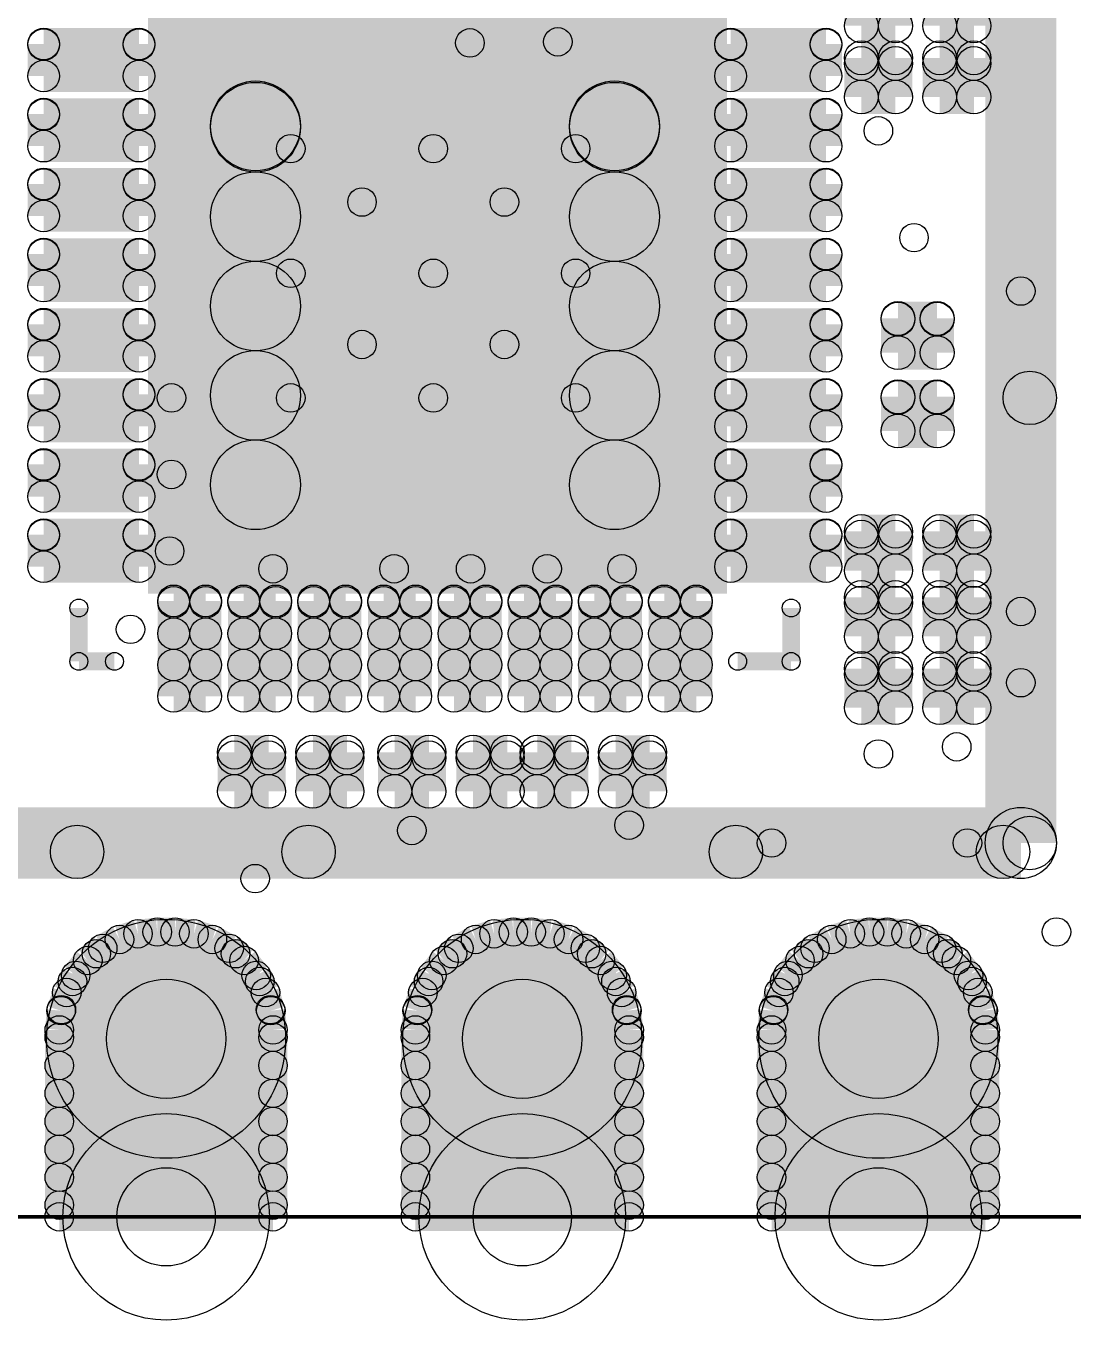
# Model space of a CAD drawing. Extents: x 0 to 123, y 0 to 26.
# Drawn here: x 9.71 to 17.18, y 3.48 to 12.71 of the extents above; entities that cross this region are included whole.
import ezdxf

# ---------------------------------------------------------------- set-up
doc = ezdxf.new("R2010")
doc.units = 0
doc.layers.get('0').update_dxf_attribs({"linetype": 'CONTINUOUS'})
for name, color, linetype in [('XIAOESP32C3_GTO', 3, 'CONTINUOUS'), ('XIAOESP32C3_GTS', 10, 'CONTINUOUS'), ('XIAOESP32C3_TXT', 14, 'CONTINUOUS')]:
    doc.layers.add(name, color=color, linetype=linetype)

# ---------------------------------------------------------------- blocks, each defined once
blk = doc.blocks.new('SQUARE_48')
blk.add_solid([(2.06375, 2.06375), (2.06375, -2.06375), (-2.06375, 2.06375), (-2.06375, -2.06375)])
blk = doc.blocks.new('ROUND_5')
blk.add_circle((0, 0), 0.254)
blk = doc.blocks.new('ROUND_14')
blk.add_circle((0, 0), 0.0635)
blk = doc.blocks.new('ROUND_22')
blk.add_circle((0, 0), 0.8522)
blk = doc.blocks.new('ROUND_23')
blk.add_circle((0, 0), 0.7366)
blk = doc.blocks.new('ROUND_53')
blk.add_circle((0, 0), 0.1905)
blk = doc.blocks.new('ROUND_54')
blk.add_circle((0, 0), 0.1206)
blk = doc.blocks.new('ROUND_59')
blk.add_circle((0, 0), 0.113)
blk = doc.blocks.new('ROUND_60')
blk.add_circle((0, 0), 0.32)
blk = doc.blocks.new('ROUND_24')
blk.add_circle((0, 0), 0.1016)
blk = doc.blocks.new('ROUND_69')
blk.add_circle((0, 0), 0.3505)
blk = doc.blocks.new('ROUND_70')
blk.add_circle((0, 0), 0.4254)

msp = doc.modelspace()

# ---------------------------------------------------------------- linework, layer by layer
at = {"layer": 'XIAOESP32C3_GTO'}
for points, const_width in [([(16.80718, 19.32686), (16.80718, 6.88086)], 0.508), ([(10.08888, 8.17626), (10.08888, 8.55726)], 0.127), ([(15.16888, 8.17626), (15.16888, 8.55726)], 0.127), ([(10.34288, 8.17626), (10.08888, 8.17626)], 0.127), ([(15.16888, 8.17626), (14.78788, 8.17626)], 0.127), ([(16.80718, 6.88086), (6.52018, 6.88086)], 0.508), ([(4.74218, 4.21386), (21.88718, 4.21386)], 0.0254)]:
    msp.add_lwpolyline(points, dxfattribs=dict(at, const_width=const_width))
at = {"layer": 'XIAOESP32C3_GTS'}
for points, const_width in [([(15.66926, 12.71016), (15.66926, 12.98956)], 0.2413), ([(15.9131, 12.98956), (15.9131, 12.71016)], 0.2413), ([(16.22806, 12.71016), (16.22806, 12.98956)], 0.2413), ([(16.4719, 12.98956), (16.4719, 12.71016)], 0.2413), ([(15.9131, 12.71016), (15.66926, 12.71016)], 0.2413), ([(16.4719, 12.71016), (16.22806, 12.71016)], 0.2413), ([(9.83742, 12.35202), (9.83742, 12.58062)], 0.22606), ([(9.83742, 12.58062), (10.51814, 12.58062)], 0.22606), ([(10.51814, 12.57554), (9.83742, 12.57554)], 0.22606), ([(10.51814, 12.58062), (10.51814, 12.35202)], 0.22606), ([(15.4178, 12.58062), (14.73708, 12.58062)], 0.22606), ([(14.73708, 12.35202), (14.73708, 12.58062)], 0.22606), ([(14.73708, 12.57554), (15.4178, 12.57554)], 0.22606), ([(15.4178, 12.58062), (15.4178, 12.35202)], 0.22606), ([(15.9131, 12.48156), (15.66926, 12.48156)], 0.2413), ([(15.66926, 12.20216), (15.66926, 12.48156)], 0.2413), ([(15.66926, 12.44092), (15.9131, 12.44092)], 0.2413), ([(15.9131, 12.48156), (15.9131, 12.20216)], 0.2413), ([(16.4719, 12.48156), (16.22806, 12.48156)], 0.2413), ([(16.22806, 12.20216), (16.22806, 12.48156)], 0.2413), ([(16.22806, 12.44092), (16.4719, 12.44092)], 0.2413), ([(16.4719, 12.48156), (16.4719, 12.20216)], 0.2413), ([(10.51814, 12.35202), (9.83742, 12.35202)], 0.22606), ([(15.4178, 12.35202), (14.73708, 12.35202)], 0.22606), ([(11.34872, 9.4361), (11.34872, 11.99642)], 0.64008), ([(11.34872, 11.99642), (13.90904, 11.99642)], 0.64008), ([(11.34872, 11.98626), (13.90904, 11.98626)], 0.64008), ([(13.90904, 11.99642), (13.90904, 9.4361)], 0.64008), ([(15.9131, 12.20216), (15.66926, 12.20216)], 0.2413), ([(16.4719, 12.20216), (16.22806, 12.20216)], 0.2413), ([(9.83742, 11.85164), (9.83742, 12.08024)], 0.22606), ([(9.83742, 12.08024), (10.51814, 12.08024)], 0.22606), ([(10.51814, 12.07516), (9.83742, 12.07516)], 0.22606), ([(10.51814, 12.08024), (10.51814, 11.85164)], 0.22606), ([(15.4178, 12.08024), (14.73708, 12.08024)], 0.22606), ([(14.73708, 11.85164), (14.73708, 12.08024)], 0.22606), ([(14.73708, 12.07516), (15.4178, 12.07516)], 0.22606), ([(15.4178, 12.08024), (15.4178, 11.85164)], 0.22606), ([(9.83742, 11.85164), (10.51814, 11.85164)], 0.22606), ([(15.4178, 11.85164), (14.73708, 11.85164)], 0.22606), ([(9.83742, 11.3538), (9.83742, 11.5824)], 0.22606), ([(9.83742, 11.5824), (10.51814, 11.5824)], 0.22606), ([(10.51814, 11.57732), (9.83742, 11.57732)], 0.22606), ([(10.51814, 11.5824), (10.51814, 11.3538)], 0.22606), ([(13.90904, 11.34872), (11.34872, 11.34872)], 0.64008), ([(15.4178, 11.5824), (14.73708, 11.5824)], 0.22606), ([(14.73708, 11.3538), (14.73708, 11.5824)], 0.22606), ([(14.73708, 11.57732), (15.4178, 11.57732)], 0.22606), ([(15.4178, 11.5824), (15.4178, 11.3538)], 0.22606), ([(9.83742, 11.3538), (10.51814, 11.3538)], 0.22606), ([(15.4178, 11.3538), (14.73708, 11.3538)], 0.22606), ([(9.83742, 10.85342), (9.83742, 11.08202)], 0.22606), ([(9.83742, 11.08202), (10.51814, 11.08202)], 0.22606), ([(10.51814, 11.07694), (9.83742, 11.07694)], 0.22606), ([(10.51814, 11.08202), (10.51814, 10.85342)], 0.22606), ([(15.4178, 11.08202), (14.73708, 11.08202)], 0.22606), ([(14.73708, 10.85342), (14.73708, 11.08202)], 0.22606), ([(14.73708, 11.07694), (15.4178, 11.07694)], 0.22606), ([(15.4178, 11.08202), (15.4178, 10.85342)], 0.22606), ([(11.34872, 10.71118), (13.90904, 10.71118)], 0.64008), ([(9.83742, 10.85342), (10.51814, 10.85342)], 0.22606), ([(15.4178, 10.85342), (14.73708, 10.85342)], 0.22606), ([(15.93088, 10.37844), (15.93088, 10.62228)], 0.2413), ([(15.93088, 10.62228), (16.21028, 10.62228)], 0.2413), ([(15.93088, 10.6172), (16.21028, 10.6172)], 0.2413), ([(16.21028, 10.62228), (16.21028, 10.37844)], 0.2413), ([(9.83742, 10.35304), (9.83742, 10.58164)], 0.22606), ([(9.83742, 10.58164), (10.51814, 10.58164)], 0.22606), ([(10.51814, 10.57656), (9.83742, 10.57656)], 0.22606), ([(10.51814, 10.58164), (10.51814, 10.35304)], 0.22606), ([(15.4178, 10.58164), (14.73708, 10.58164)], 0.22606), ([(14.73708, 10.35304), (14.73708, 10.58164)], 0.22606), ([(14.73708, 10.57656), (15.4178, 10.57656)], 0.22606), ([(15.4178, 10.58164), (15.4178, 10.35304)], 0.22606), ([(9.83742, 10.35304), (10.51814, 10.35304)], 0.22606), ([(15.4178, 10.35304), (14.73708, 10.35304)], 0.22606), ([(16.21028, 10.37844), (15.93088, 10.37844)], 0.2413), ([(13.90904, 10.07364), (11.34872, 10.07364)], 0.64008), ([(9.83742, 9.85266), (9.83742, 10.08126)], 0.22606), ([(9.83742, 10.08126), (10.51814, 10.08126)], 0.22606), ([(10.51814, 10.07618), (9.83742, 10.07618)], 0.22606), ([(10.51814, 10.08126), (10.51814, 9.85266)], 0.22606), ([(15.4178, 10.08126), (14.73708, 10.08126)], 0.22606), ([(14.73708, 9.85266), (14.73708, 10.08126)], 0.22606), ([(14.73708, 10.07618), (15.4178, 10.07618)], 0.22606), ([(15.4178, 10.08126), (15.4178, 9.85266)], 0.22606), ([(15.93088, 9.81964), (15.93088, 10.06348)], 0.2413), ([(15.93088, 10.06348), (16.21028, 10.06348)], 0.2413), ([(15.93088, 10.0584), (16.21028, 10.0584)], 0.2413), ([(16.21028, 10.06348), (16.21028, 9.81964)], 0.2413), ([(16.87068, 6.88086), (16.87068, 10.05586)], 0.381), ([(9.83742, 9.85266), (10.51814, 9.85266)], 0.22606), ([(15.4178, 9.85266), (14.73708, 9.85266)], 0.22606), ([(16.21028, 9.81964), (15.93088, 9.81964)], 0.2413), ([(9.83742, 9.35228), (9.83742, 9.58088)], 0.22606), ([(9.83742, 9.58088), (10.51814, 9.58088)], 0.22606), ([(10.51814, 9.58088), (10.51814, 9.35228)], 0.22606), ([(13.90904, 9.4361), (11.34872, 9.4361)], 0.64008), ([(15.4178, 9.58088), (14.73708, 9.58088)], 0.22606), ([(14.73708, 9.35228), (14.73708, 9.58088)], 0.22606), ([(15.4178, 9.58088), (15.4178, 9.35228)], 0.22606), ([(10.51814, 9.5758), (9.83742, 9.5758)], 0.22606), ([(14.73708, 9.5758), (15.4178, 9.5758)], 0.22606), ([(9.83742, 9.35228), (10.51814, 9.35228)], 0.22606), ([(15.4178, 9.35228), (14.73708, 9.35228)], 0.22606), ([(9.83742, 8.8519), (9.83742, 9.0805)], 0.22606), ([(9.83742, 9.0805), (10.51814, 9.0805)], 0.22606), ([(10.51814, 9.07542), (9.83742, 9.07542)], 0.22606), ([(10.51814, 9.0805), (10.51814, 8.8519)], 0.22606), ([(15.4178, 9.0805), (14.73708, 9.0805)], 0.22606), ([(14.73708, 8.8519), (14.73708, 9.0805)], 0.22606), ([(14.73708, 9.07542), (15.4178, 9.07542)], 0.22606), ([(15.4178, 9.0805), (15.4178, 8.8519)], 0.22606), ([(15.9131, 9.10336), (15.66926, 9.10336)], 0.2413), ([(15.66926, 8.82396), (15.66926, 9.10336)], 0.2413), ([(15.66926, 9.06272), (15.9131, 9.06272)], 0.2413), ([(15.9131, 9.10336), (15.9131, 8.82396)], 0.2413), ([(16.22806, 9.10336), (16.4719, 9.10336)], 0.2413), ([(16.22806, 8.82396), (16.22806, 9.10336)], 0.2413), ([(16.22806, 9.06272), (16.4719, 9.06272)], 0.2413), ([(16.4719, 9.10336), (16.4719, 8.82396)], 0.2413), ([(9.83742, 8.8519), (10.51814, 8.8519)], 0.22606), ([(15.4178, 8.8519), (14.73708, 8.8519)], 0.22606), ([(15.9131, 8.82396), (15.66926, 8.82396)], 0.2413), ([(16.4719, 8.82396), (16.22806, 8.82396)], 0.2413), ([(10.76452, 7.92734), (10.76452, 8.60806)], 0.22606), ([(10.76452, 8.60806), (10.99312, 8.60806)], 0.22606), ([(10.99312, 8.5979), (10.76452, 8.5979)], 0.22606), ([(10.99312, 8.60806), (10.99312, 7.92734)], 0.22606), ([(11.2649, 7.92734), (11.2649, 8.60806)], 0.22606), ([(11.2649, 8.60806), (11.4935, 8.60806)], 0.22606), ([(11.4935, 8.5979), (11.2649, 8.5979)], 0.22606), ([(11.4935, 8.60806), (11.4935, 7.92734)], 0.22606), ([(11.76274, 7.92734), (11.76274, 8.60806)], 0.22606), ([(11.76274, 8.60806), (11.99134, 8.60806)], 0.22606), ([(11.99134, 8.5979), (11.76274, 8.5979)], 0.22606), ([(11.99134, 8.60806), (11.99134, 7.92734)], 0.22606), ([(12.26312, 7.92734), (12.26312, 8.60806)], 0.22606), ([(12.26312, 8.60806), (12.49172, 8.60806)], 0.22606), ([(12.49172, 8.5979), (12.26312, 8.5979)], 0.22606), ([(12.49172, 8.60806), (12.49172, 7.92734)], 0.22606), ([(12.7635, 7.92734), (12.7635, 8.60806)], 0.22606), ([(12.7635, 8.60806), (12.9921, 8.60806)], 0.22606), ([(12.9921, 8.5979), (12.7635, 8.5979)], 0.22606), ([(12.9921, 8.60806), (12.9921, 7.92734)], 0.22606), ([(13.26388, 7.92734), (13.26388, 8.60806)], 0.22606), ([(13.26388, 8.60806), (13.49248, 8.60806)], 0.22606), ([(13.49248, 8.5979), (13.26388, 8.5979)], 0.22606), ([(13.49248, 8.60806), (13.49248, 7.92734)], 0.22606), ([(13.76426, 7.92734), (13.76426, 8.60806)], 0.22606), ([(13.76426, 8.60806), (13.99286, 8.60806)], 0.22606), ([(13.99286, 8.5979), (13.76426, 8.5979)], 0.22606), ([(13.99286, 8.60806), (13.99286, 7.92734)], 0.22606), ([(14.26464, 7.92734), (14.26464, 8.60806)], 0.22606), ([(14.26464, 8.60806), (14.49324, 8.60806)], 0.22606), ([(14.49324, 8.5979), (14.26464, 8.5979)], 0.22606), ([(14.49324, 8.60806), (14.49324, 7.92734)], 0.22606), ([(15.9131, 8.63346), (15.66926, 8.63346)], 0.2413), ([(15.66926, 8.35406), (15.66926, 8.63346)], 0.2413), ([(15.66926, 8.59282), (15.9131, 8.59282)], 0.2413), ([(15.9131, 8.63346), (15.9131, 8.35406)], 0.2413), ([(16.22806, 8.63346), (16.4719, 8.63346)], 0.2413), ([(16.22806, 8.35406), (16.22806, 8.63346)], 0.2413), ([(16.22806, 8.59282), (16.4719, 8.59282)], 0.2413), ([(16.4719, 8.63346), (16.4719, 8.35406)], 0.2413), ([(10.76452, 8.37438), (10.99312, 8.37438)], 0.22606), ([(11.2649, 8.37438), (11.4935, 8.37438)], 0.22606), ([(11.76274, 8.37438), (11.99134, 8.37438)], 0.22606), ([(12.26312, 8.37438), (12.49172, 8.37438)], 0.22606), ([(12.7635, 8.37438), (12.9921, 8.37438)], 0.22606), ([(13.26388, 8.37438), (13.49248, 8.37438)], 0.22606), ([(13.76426, 8.37438), (13.99286, 8.37438)], 0.22606), ([(14.26464, 8.37438), (14.49324, 8.37438)], 0.22606), ([(15.9131, 8.35406), (15.66926, 8.35406)], 0.2413), ([(16.4719, 8.35406), (16.22806, 8.35406)], 0.2413), ([(10.99312, 8.15086), (10.76452, 8.15086)], 0.22606), ([(11.4935, 8.15086), (11.2649, 8.15086)], 0.22606), ([(11.99134, 8.15086), (11.76274, 8.15086)], 0.22606), ([(12.49172, 8.15086), (12.26312, 8.15086)], 0.22606), ([(12.9921, 8.15086), (12.7635, 8.15086)], 0.22606), ([(13.49248, 8.15086), (13.26388, 8.15086)], 0.22606), ([(13.99286, 8.15086), (13.76426, 8.15086)], 0.22606), ([(14.49324, 8.15086), (14.26464, 8.15086)], 0.22606), ([(15.66926, 7.84606), (15.66926, 8.12546)], 0.2413), ([(15.66926, 8.12546), (15.9131, 8.12546)], 0.2413), ([(15.9131, 8.12546), (15.9131, 7.84606)], 0.2413), ([(16.22806, 7.84606), (16.22806, 8.12546)], 0.2413), ([(16.22806, 8.12546), (16.4719, 8.12546)], 0.2413), ([(16.4719, 8.12546), (16.4719, 7.84606)], 0.2413), ([(15.9131, 8.08482), (15.66926, 8.08482)], 0.2413), ([(16.4719, 8.08482), (16.22806, 8.08482)], 0.2413), ([(10.99312, 7.92734), (10.76452, 7.92734)], 0.22606), ([(11.4935, 7.92734), (11.2649, 7.92734)], 0.22606), ([(11.99134, 7.92734), (11.76274, 7.92734)], 0.22606), ([(12.49172, 7.92734), (12.26312, 7.92734)], 0.22606), ([(12.9921, 7.92734), (12.7635, 7.92734)], 0.22606), ([(13.49248, 7.92734), (13.26388, 7.92734)], 0.22606), ([(13.99286, 7.92734), (13.76426, 7.92734)], 0.22606), ([(14.49324, 7.92734), (14.26464, 7.92734)], 0.22606), ([(15.66926, 7.84606), (15.9131, 7.84606)], 0.2413), ([(16.22806, 7.84606), (16.4719, 7.84606)], 0.2413), ([(11.19886, 7.24916), (11.19886, 7.52856)], 0.2413), ([(11.19886, 7.52856), (11.4427, 7.52856)], 0.2413), ([(11.4427, 7.48792), (11.19886, 7.48792)], 0.2413), ([(11.4427, 7.52856), (11.4427, 7.24916)], 0.2413), ([(11.75766, 7.24916), (11.75766, 7.52856)], 0.2413), ([(11.75766, 7.52856), (12.0015, 7.52856)], 0.2413), ([(12.0015, 7.48792), (11.75766, 7.48792)], 0.2413), ([(12.0015, 7.52856), (12.0015, 7.24916)], 0.2413), ([(12.34186, 7.52856), (12.5857, 7.52856)], 0.2413), ([(12.34186, 7.24916), (12.34186, 7.52856)], 0.2413), ([(12.34186, 7.48792), (12.5857, 7.48792)], 0.2413), ([(12.5857, 7.52856), (12.5857, 7.24916)], 0.2413), ([(12.90066, 7.52856), (13.1445, 7.52856)], 0.2413), ([(12.90066, 7.24916), (12.90066, 7.52856)], 0.2413), ([(12.90066, 7.48792), (13.1445, 7.48792)], 0.2413), ([(13.1445, 7.52856), (13.1445, 7.24916)], 0.2413), ([(13.35786, 7.52856), (13.6017, 7.52856)], 0.2413), ([(13.35786, 7.24916), (13.35786, 7.52856)], 0.2413), ([(13.35786, 7.48792), (13.6017, 7.48792)], 0.2413), ([(13.6017, 7.52856), (13.6017, 7.24916)], 0.2413), ([(13.91666, 7.52856), (14.1605, 7.52856)], 0.2413), ([(13.91666, 7.24916), (13.91666, 7.52856)], 0.2413), ([(13.91666, 7.48792), (14.1605, 7.48792)], 0.2413), ([(14.1605, 7.52856), (14.1605, 7.24916)], 0.2413), ([(11.19886, 7.24916), (11.4427, 7.24916)], 0.2413), ([(11.75766, 7.24916), (12.0015, 7.24916)], 0.2413), ([(12.5857, 7.24916), (12.34186, 7.24916)], 0.2413), ([(13.1445, 7.24916), (12.90066, 7.24916)], 0.2413), ([(13.6017, 7.24916), (13.35786, 7.24916)], 0.2413), ([(14.1605, 7.24916), (13.91666, 7.24916)], 0.2413), ([(10.07618, 6.81736), (11.72718, 6.81736)], 0.381), ([(14.77518, 6.81736), (16.68018, 6.81736)], 0.381), ([(10.25906, 6.12902), (10.37844, 6.19252)], 0.2032), ([(10.37844, 6.19252), (10.51052, 6.23316)], 0.2032), ([(10.51052, 6.23316), (10.64768, 6.24586)], 0.2032), ([(10.64768, 6.24586), (10.77468, 6.24586)], 0.2032), ([(10.77468, 6.24586), (10.9093, 6.23316)], 0.2032), ([(10.9093, 6.23316), (11.04138, 6.19252)], 0.2032), ([(11.04138, 6.19252), (11.16076, 6.12902)], 0.2032), ([(12.79906, 6.12902), (12.91844, 6.19252)], 0.2032), ([(12.91844, 6.19252), (13.05052, 6.23316)], 0.2032), ([(13.05052, 6.23316), (13.18768, 6.24586)], 0.2032), ([(13.18768, 6.24586), (13.31468, 6.24586)], 0.2032), ([(13.31468, 6.24586), (13.4493, 6.23316)], 0.2032), ([(13.4493, 6.23316), (13.58138, 6.19252)], 0.2032), ([(13.58138, 6.19252), (13.70076, 6.12902)], 0.2032), ([(15.33906, 6.12902), (15.45844, 6.19252)], 0.2032), ([(15.45844, 6.19252), (15.59052, 6.23316)], 0.2032), ([(15.59052, 6.23316), (15.72768, 6.24586)], 0.2032), ([(15.72768, 6.24586), (15.85468, 6.24586)], 0.2032), ([(15.85468, 6.24586), (15.9893, 6.23316)], 0.2032), ([(15.9893, 6.23316), (16.12138, 6.19252)], 0.2032), ([(16.12138, 6.19252), (16.24076, 6.12902)], 0.2032), ([(10.15238, 6.04266), (10.25906, 6.12902)], 0.2032), ([(11.20648, 6.09092), (10.21334, 6.09092)], 0.2032), ([(11.16076, 6.12902), (11.26744, 6.04266)], 0.2032), ([(12.69238, 6.04266), (12.79906, 6.12902)], 0.2032), ([(12.75334, 6.09092), (13.74648, 6.09092)], 0.2032), ([(13.70076, 6.12902), (13.80744, 6.04266)], 0.2032), ([(15.23238, 6.04266), (15.33906, 6.12902)], 0.2032), ([(16.28648, 6.09092), (15.29334, 6.09092)], 0.2032), ([(16.24076, 6.12902), (16.34744, 6.04266)], 0.2032), ([(10.06602, 5.93598), (10.15238, 6.04266)], 0.2032), ([(11.26744, 6.04266), (11.3538, 5.93598)], 0.2032), ([(12.60602, 5.93598), (12.69238, 6.04266)], 0.2032), ([(13.80744, 6.04266), (13.8938, 5.93598)], 0.2032), ([(15.14602, 5.93598), (15.23238, 6.04266)], 0.2032), ([(16.34744, 6.04266), (16.4338, 5.93598)], 0.2032), ([(10.00252, 5.81406), (10.06602, 5.93598)], 0.2032), ([(11.3538, 5.93598), (11.41984, 5.81406)], 0.2032), ([(12.54252, 5.81406), (12.60602, 5.93598)], 0.2032), ([(13.8938, 5.93598), (13.95984, 5.81406)], 0.2032), ([(15.08252, 5.81406), (15.14602, 5.93598)], 0.2032), ([(16.4338, 5.93598), (16.49984, 5.81406)], 0.2032), ([(9.96188, 5.68452), (10.00252, 5.81406)], 0.2032), ([(10.04316, 5.8928), (11.3792, 5.8928)], 0.2032), ([(11.41984, 5.81406), (11.45794, 5.68452)], 0.2032), ([(12.50188, 5.68452), (12.54252, 5.81406)], 0.2032), ([(13.9192, 5.8928), (12.58316, 5.8928)], 0.2032), ([(13.95984, 5.81406), (13.99794, 5.68452)], 0.2032), ([(15.04188, 5.68452), (15.08252, 5.81406)], 0.2032), ([(15.12316, 5.8928), (16.4592, 5.8928)], 0.2032), ([(16.49984, 5.81406), (16.53794, 5.68452)], 0.2032), ([(9.94918, 5.54736), (9.96188, 5.68452)], 0.2032), ([(11.4554, 5.69214), (9.96442, 5.69214)], 0.2032), ([(11.45794, 5.68452), (11.47318, 5.54736)], 0.2032), ([(12.48918, 5.54736), (12.50188, 5.68452)], 0.2032), ([(12.50442, 5.69214), (13.9954, 5.69214)], 0.2032), ([(13.99794, 5.68452), (14.01318, 5.54736)], 0.2032), ([(15.02918, 5.54736), (15.04188, 5.68452)], 0.2032), ([(16.5354, 5.69214), (15.04442, 5.69214)], 0.2032), ([(16.53794, 5.68452), (16.55318, 5.54736)], 0.2032), ([(9.94918, 4.21386), (9.94918, 5.54736)], 0.2032), ([(11.47318, 5.54736), (11.47318, 4.21386)], 0.2032), ([(12.48918, 4.21386), (12.48918, 5.54736)], 0.2032), ([(14.01318, 5.54736), (14.01318, 4.21386)], 0.2032), ([(15.02918, 4.21386), (15.02918, 5.54736)], 0.2032), ([(16.55318, 5.54736), (16.55318, 4.21386)], 0.2032), ([(9.94918, 5.49402), (11.47318, 5.49402)], 0.2032), ([(14.01318, 5.49402), (12.48918, 5.49402)], 0.2032), ([(15.02918, 5.49402), (16.55318, 5.49402)], 0.2032), ([(11.47318, 5.29336), (9.94918, 5.29336)], 0.2032), ([(12.48918, 5.29336), (14.01318, 5.29336)], 0.2032), ([(16.55318, 5.29336), (15.02918, 5.29336)], 0.2032), ([(9.94918, 5.09524), (11.47318, 5.09524)], 0.2032), ([(14.01318, 5.09524), (12.48918, 5.09524)], 0.2032), ([(15.02918, 5.09524), (16.55318, 5.09524)], 0.2032), ([(11.47318, 4.89458), (9.94918, 4.89458)], 0.2032), ([(12.48918, 4.89458), (14.01318, 4.89458)], 0.2032), ([(16.55318, 4.89458), (15.02918, 4.89458)], 0.2032), ([(9.94918, 4.69646), (11.47318, 4.69646)], 0.2032), ([(14.01318, 4.69646), (12.48918, 4.69646)], 0.2032), ([(15.02918, 4.69646), (16.55318, 4.69646)], 0.2032), ([(11.47318, 4.4958), (9.94918, 4.4958)], 0.2032), ([(12.48918, 4.4958), (14.01318, 4.4958)], 0.2032), ([(16.55318, 4.4958), (15.02918, 4.4958)], 0.2032), ([(9.94918, 4.29768), (11.47318, 4.29768)], 0.2032), ([(14.01318, 4.29768), (12.48918, 4.29768)], 0.2032), ([(15.02918, 4.29768), (16.55318, 4.29768)], 0.2032), ([(11.47318, 4.21386), (9.94918, 4.21386)], 0.2032), ([(14.01318, 4.21386), (12.48918, 4.21386)], 0.2032), ([(16.55318, 4.21386), (15.02918, 4.21386)], 0.2032), ([(4.74218, 4.21386), (21.88718, 4.21386)], 0.0254)]:
    msp.add_lwpolyline(points, dxfattribs=dict(at, const_width=const_width))

# ---------------------------------------------------------------- block references
at = {"layer": 'XIAOESP32C3_GTO'}
for name, p in [('SQUARE_48', (12.64666, 10.72388)), ('ROUND_14', (10.08888, 8.55726)), ('ROUND_14', (15.16888, 8.55726)), ('ROUND_14', (10.08888, 8.17626)), ('ROUND_14', (10.34288, 8.17626)), ('ROUND_14', (14.78788, 8.17626)), ('ROUND_14', (15.16888, 8.17626)), ('ROUND_14', (15.16888, 8.17626)), ('ROUND_5', (16.80718, 6.88086))]:
    msp.add_blockref(name, p, dxfattribs=at)
at = {"layer": 'XIAOESP32C3_GTS'}
for name, p in [('ROUND_54', (15.66926, 12.71016)), ('ROUND_54', (15.9131, 12.71016)), ('ROUND_54', (16.22806, 12.71016)), ('ROUND_54', (16.4719, 12.71016)), ('ROUND_59', (9.83742, 12.58062)), ('ROUND_59', (9.83742, 12.57554)), ('ROUND_59', (10.51814, 12.58062)), ('ROUND_59', (10.51814, 12.57554)), ('ROUND_59', (14.73708, 12.58062)), ('ROUND_59', (14.73708, 12.58062)), ('ROUND_59', (14.73708, 12.57554)), ('ROUND_59', (15.4178, 12.58062)), ('ROUND_59', (15.4178, 12.58062)), ('ROUND_59', (15.4178, 12.57554)), ('ROUND_54', (15.66926, 12.48156)), ('ROUND_54', (15.66926, 12.48156)), ('ROUND_54', (15.66926, 12.44092)), ('ROUND_54', (15.9131, 12.48156)), ('ROUND_54', (15.9131, 12.48156)), ('ROUND_54', (15.9131, 12.44092)), ('ROUND_54', (16.22806, 12.48156)), ('ROUND_54', (16.22806, 12.48156)), ('ROUND_54', (16.22806, 12.44092)), ('ROUND_54', (16.4719, 12.48156)), ('ROUND_54', (16.4719, 12.48156)), ('ROUND_54', (16.4719, 12.44092)), ('ROUND_59', (9.83742, 12.35202)), ('ROUND_59', (10.51814, 12.35202)), ('ROUND_59', (10.51814, 12.35202)), ('ROUND_59', (14.73708, 12.35202)), ('ROUND_59', (15.4178, 12.35202)), ('ROUND_60', (11.34872, 11.99642)), ('ROUND_60', (11.34872, 11.98626)), ('ROUND_60', (13.90904, 11.99642)), ('ROUND_60', (13.90904, 11.98626)), ('ROUND_54', (15.66926, 12.20216)), ('ROUND_54', (15.9131, 12.20216)), ('ROUND_54', (16.22806, 12.20216)), ('ROUND_54', (16.4719, 12.20216)), ('ROUND_59', (9.83742, 12.08024)), ('ROUND_59', (9.83742, 12.07516)), ('ROUND_59', (10.51814, 12.08024)), ('ROUND_59', (10.51814, 12.07516)), ('ROUND_59', (14.73708, 12.08024)), ('ROUND_59', (14.73708, 12.08024)), ('ROUND_59', (14.73708, 12.07516)), ('ROUND_59', (15.4178, 12.08024)), ('ROUND_59', (15.4178, 12.08024)), ('ROUND_59', (15.4178, 12.07516)), ('ROUND_59', (9.83742, 11.85164)), ('ROUND_59', (9.83742, 11.85164)), ('ROUND_59', (10.51814, 11.85164)), ('ROUND_59', (10.51814, 11.85164)), ('ROUND_59', (14.73708, 11.85164)), ('ROUND_59', (15.4178, 11.85164)), ('ROUND_59', (9.83742, 11.5824)), ('ROUND_59', (9.83742, 11.57732)), ('ROUND_59', (10.51814, 11.5824)), ('ROUND_59', (10.51814, 11.57732)), ('ROUND_60', (11.34872, 11.34872)), ('ROUND_60', (13.90904, 11.34872)), ('ROUND_59', (14.73708, 11.5824)), ('ROUND_59', (14.73708, 11.5824)), ('ROUND_59', (14.73708, 11.57732)), ('ROUND_59', (15.4178, 11.5824)), ('ROUND_59', (15.4178, 11.5824)), ('ROUND_59', (15.4178, 11.57732)), ('ROUND_59', (9.83742, 11.3538)), ('ROUND_59', (9.83742, 11.3538)), ('ROUND_59', (10.51814, 11.3538)), ('ROUND_59', (10.51814, 11.3538)), ('ROUND_59', (14.73708, 11.3538)), ('ROUND_59', (15.4178, 11.3538)), ('ROUND_59', (9.83742, 11.08202)), ('ROUND_59', (9.83742, 11.07694)), ('ROUND_59', (10.51814, 11.08202)), ('ROUND_59', (10.51814, 11.07694)), ('ROUND_59', (14.73708, 11.08202)), ('ROUND_59', (14.73708, 11.08202)), ('ROUND_59', (14.73708, 11.07694)), ('ROUND_59', (15.4178, 11.08202)), ('ROUND_59', (15.4178, 11.08202)), ('ROUND_59', (15.4178, 11.07694)), ('ROUND_60', (11.34872, 10.71118)), ('ROUND_60', (13.90904, 10.71118)), ('ROUND_59', (9.83742, 10.85342)), ('ROUND_59', (9.83742, 10.85342)), ('ROUND_59', (10.51814, 10.85342)), ('ROUND_59', (10.51814, 10.85342)), ('ROUND_59', (14.73708, 10.85342)), ('ROUND_59', (15.4178, 10.85342)), ('ROUND_54', (15.93088, 10.62228)), ('ROUND_54', (15.93088, 10.6172)), ('ROUND_54', (16.21028, 10.62228)), ('ROUND_54', (16.21028, 10.6172)), ('ROUND_59', (9.83742, 10.58164)), ('ROUND_59', (9.83742, 10.57656)), ('ROUND_59', (10.51814, 10.58164)), ('ROUND_59', (10.51814, 10.57656)), ('ROUND_59', (14.73708, 10.58164)), ('ROUND_59', (14.73708, 10.58164)), ('ROUND_59', (14.73708, 10.57656)), ('ROUND_59', (15.4178, 10.58164)), ('ROUND_59', (15.4178, 10.58164)), ('ROUND_59', (15.4178, 10.57656)), ('ROUND_59', (9.83742, 10.35304)), ('ROUND_59', (9.83742, 10.35304)), ('ROUND_59', (10.51814, 10.35304)), ('ROUND_59', (10.51814, 10.35304)), ('ROUND_59', (14.73708, 10.35304)), ('ROUND_59', (15.4178, 10.35304)), ('ROUND_54', (15.93088, 10.37844)), ('ROUND_54', (15.93088, 10.37844)), ('ROUND_54', (16.21028, 10.37844)), ('ROUND_60', (11.34872, 10.07364)), ('ROUND_60', (13.90904, 10.07364)), ('ROUND_59', (9.83742, 10.08126)), ('ROUND_59', (9.83742, 10.07618)), ('ROUND_59', (10.51814, 10.08126)), ('ROUND_59', (10.51814, 10.07618)), ('ROUND_59', (14.73708, 10.08126)), ('ROUND_59', (14.73708, 10.08126)), ('ROUND_59', (14.73708, 10.07618)), ('ROUND_59', (15.4178, 10.08126)), ('ROUND_59', (15.4178, 10.08126)), ('ROUND_59', (15.4178, 10.07618)), ('ROUND_54', (15.93088, 10.06348)), ('ROUND_54', (15.93088, 10.0584)), ('ROUND_54', (16.21028, 10.06348)), ('ROUND_54', (16.21028, 10.0584)), ('ROUND_53', (16.87068, 10.05586)), ('ROUND_59', (9.83742, 9.85266)), ('ROUND_59', (9.83742, 9.85266)), ('ROUND_59', (10.51814, 9.85266)), ('ROUND_59', (10.51814, 9.85266)), ('ROUND_59', (14.73708, 9.85266)), ('ROUND_59', (15.4178, 9.85266)), ('ROUND_54', (15.93088, 9.81964)), ('ROUND_54', (15.93088, 9.81964)), ('ROUND_54', (16.21028, 9.81964)), ('ROUND_59', (9.83742, 9.58088)), ('ROUND_59', (10.51814, 9.58088)), ('ROUND_60', (11.34872, 9.4361)), ('ROUND_60', (13.90904, 9.4361)), ('ROUND_60', (13.90904, 9.4361)), ('ROUND_59', (14.73708, 9.58088)), ('ROUND_59', (14.73708, 9.58088)), ('ROUND_59', (15.4178, 9.58088)), ('ROUND_59', (15.4178, 9.58088)), ('ROUND_59', (9.83742, 9.5758)), ('ROUND_59', (10.51814, 9.5758)), ('ROUND_59', (14.73708, 9.5758)), ('ROUND_59', (15.4178, 9.5758)), ('ROUND_59', (9.83742, 9.35228)), ('ROUND_59', (9.83742, 9.35228)), ('ROUND_59', (10.51814, 9.35228)), ('ROUND_59', (10.51814, 9.35228)), ('ROUND_59', (14.73708, 9.35228)), ('ROUND_59', (15.4178, 9.35228)), ('ROUND_59', (9.83742, 9.0805)), ('ROUND_59', (9.83742, 9.07542)), ('ROUND_59', (10.51814, 9.0805)), ('ROUND_59', (10.51814, 9.07542)), ('ROUND_59', (14.73708, 9.0805)), ('ROUND_59', (14.73708, 9.0805)), ('ROUND_59', (14.73708, 9.07542)), ('ROUND_59', (15.4178, 9.0805)), ('ROUND_59', (15.4178, 9.0805)), ('ROUND_59', (15.4178, 9.07542)), ('ROUND_54', (15.66926, 9.10336)), ('ROUND_54', (15.66926, 9.10336)), ('ROUND_54', (15.66926, 9.06272)), ('ROUND_54', (15.9131, 9.10336)), ('ROUND_54', (15.9131, 9.10336)), ('ROUND_54', (15.9131, 9.06272)), ('ROUND_54', (16.22806, 9.10336)), ('ROUND_54', (16.22806, 9.10336)), ('ROUND_54', (16.22806, 9.06272)), ('ROUND_54', (16.4719, 9.10336)), ('ROUND_54', (16.4719, 9.06272)), ('ROUND_59', (9.83742, 8.8519)), ('ROUND_59', (9.83742, 8.8519)), ('ROUND_59', (10.51814, 8.8519)), ('ROUND_59', (10.51814, 8.8519)), ('ROUND_59', (14.73708, 8.8519)), ('ROUND_59', (15.4178, 8.8519)), ('ROUND_54', (15.66926, 8.82396)), ('ROUND_54', (15.9131, 8.82396)), ('ROUND_54', (16.22806, 8.82396)), ('ROUND_54', (16.4719, 8.82396)), ('ROUND_59', (10.76452, 8.60806)), ('ROUND_59', (10.76452, 8.5979)), ('ROUND_59', (10.99312, 8.60806)), ('ROUND_59', (10.99312, 8.60806)), ('ROUND_59', (10.99312, 8.5979)), ('ROUND_59', (11.2649, 8.60806)), ('ROUND_59', (11.2649, 8.5979)), ('ROUND_59', (11.4935, 8.60806)), ('ROUND_59', (11.4935, 8.60806)), ('ROUND_59', (11.4935, 8.5979)), ('ROUND_59', (11.76274, 8.60806)), ('ROUND_59', (11.76274, 8.5979)), ('ROUND_59', (11.99134, 8.60806)), ('ROUND_59', (11.99134, 8.60806)), ('ROUND_59', (11.99134, 8.5979)), ('ROUND_59', (12.26312, 8.60806)), ('ROUND_59', (12.26312, 8.5979)), ('ROUND_59', (12.49172, 8.60806)), ('ROUND_59', (12.49172, 8.60806)), ('ROUND_59', (12.49172, 8.5979)), ('ROUND_59', (12.7635, 8.60806)), ('ROUND_59', (12.7635, 8.5979)), ('ROUND_59', (12.9921, 8.60806)), ('ROUND_59', (12.9921, 8.60806)), ('ROUND_59', (12.9921, 8.5979)), ('ROUND_59', (13.26388, 8.60806)), ('ROUND_59', (13.26388, 8.5979)), ('ROUND_59', (13.49248, 8.60806)), ('ROUND_59', (13.49248, 8.60806)), ('ROUND_59', (13.49248, 8.5979)), ('ROUND_59', (13.76426, 8.60806)), ('ROUND_59', (13.76426, 8.5979)), ('ROUND_59', (13.99286, 8.60806)), ('ROUND_59', (13.99286, 8.60806)), ('ROUND_59', (13.99286, 8.5979)), ('ROUND_59', (14.26464, 8.60806)), ('ROUND_59', (14.26464, 8.5979)), ('ROUND_59', (14.49324, 8.60806)), ('ROUND_59', (14.49324, 8.60806)), ('ROUND_59', (14.49324, 8.5979)), ('ROUND_54', (15.66926, 8.63346)), ('ROUND_54', (15.66926, 8.63346)), ('ROUND_54', (15.66926, 8.59282)), ('ROUND_54', (15.9131, 8.63346)), ('ROUND_54', (15.9131, 8.63346)), ('ROUND_54', (15.9131, 8.59282)), ('ROUND_54', (16.22806, 8.63346)), ('ROUND_54', (16.22806, 8.63346)), ('ROUND_54', (16.22806, 8.59282)), ('ROUND_54', (16.4719, 8.63346)), ('ROUND_54', (16.4719, 8.59282)), ('ROUND_59', (10.76452, 8.37438)), ('ROUND_59', (10.99312, 8.37438)), ('ROUND_59', (11.2649, 8.37438)), ('ROUND_59', (11.4935, 8.37438)), ('ROUND_59', (11.76274, 8.37438)), ('ROUND_59', (11.99134, 8.37438)), ('ROUND_59', (12.26312, 8.37438)), ('ROUND_59', (12.49172, 8.37438)), ('ROUND_59', (12.7635, 8.37438)), ('ROUND_59', (12.9921, 8.37438)), ('ROUND_59', (13.26388, 8.37438)), ('ROUND_59', (13.49248, 8.37438)), ('ROUND_59', (13.76426, 8.37438)), ('ROUND_59', (13.99286, 8.37438)), ('ROUND_59', (14.26464, 8.37438)), ('ROUND_59', (14.49324, 8.37438)), ('ROUND_54', (15.66926, 8.35406)), ('ROUND_54', (15.9131, 8.35406)), ('ROUND_54', (16.22806, 8.35406)), ('ROUND_54', (16.4719, 8.35406)), ('ROUND_59', (10.76452, 8.15086)), ('ROUND_59', (10.99312, 8.15086)), ('ROUND_59', (11.2649, 8.15086)), ('ROUND_59', (11.4935, 8.15086)), ('ROUND_59', (11.76274, 8.15086)), ('ROUND_59', (11.99134, 8.15086)), ('ROUND_59', (12.26312, 8.15086)), ('ROUND_59', (12.49172, 8.15086)), ('ROUND_59', (12.7635, 8.15086)), ('ROUND_59', (12.9921, 8.15086)), ('ROUND_59', (13.26388, 8.15086)), ('ROUND_59', (13.49248, 8.15086)), ('ROUND_59', (13.76426, 8.15086)), ('ROUND_59', (13.99286, 8.15086)), ('ROUND_59', (14.26464, 8.15086)), ('ROUND_59', (14.49324, 8.15086)), ('ROUND_54', (15.66926, 8.12546)), ('ROUND_54', (15.9131, 8.12546)), ('ROUND_54', (16.22806, 8.12546)), ('ROUND_54', (16.4719, 8.12546)), ('ROUND_54', (15.66926, 8.08482)), ('ROUND_54', (15.9131, 8.08482)), ('ROUND_54', (16.22806, 8.08482)), ('ROUND_54', (16.4719, 8.08482)), ('ROUND_59', (10.76452, 7.92734)), ('ROUND_59', (10.99312, 7.92734)), ('ROUND_59', (11.2649, 7.92734)), ('ROUND_59', (11.4935, 7.92734)), ('ROUND_59', (11.76274, 7.92734)), ('ROUND_59', (11.99134, 7.92734)), ('ROUND_59', (12.26312, 7.92734)), ('ROUND_59', (12.49172, 7.92734)), ('ROUND_59', (12.7635, 7.92734)), ('ROUND_59', (12.9921, 7.92734)), ('ROUND_59', (13.26388, 7.92734)), ('ROUND_59', (13.49248, 7.92734)), ('ROUND_59', (13.76426, 7.92734)), ('ROUND_59', (13.99286, 7.92734)), ('ROUND_59', (14.26464, 7.92734)), ('ROUND_59', (14.49324, 7.92734)), ('ROUND_54', (15.66926, 7.84606)), ('ROUND_54', (15.66926, 7.84606)), ('ROUND_54', (15.9131, 7.84606)), ('ROUND_54', (15.9131, 7.84606)), ('ROUND_54', (16.22806, 7.84606)), ('ROUND_54', (16.22806, 7.84606)), ('ROUND_54', (16.4719, 7.84606)), ('ROUND_54', (16.4719, 7.84606)), ('ROUND_54', (11.19886, 7.52856)), ('ROUND_54', (11.19886, 7.48792)), ('ROUND_54', (11.4427, 7.52856)), ('ROUND_54', (11.4427, 7.48792)), ('ROUND_54', (11.75766, 7.52856)), ('ROUND_54', (11.75766, 7.48792)), ('ROUND_54', (12.0015, 7.52856)), ('ROUND_54', (12.0015, 7.48792)), ('ROUND_54', (12.34186, 7.52856)), ('ROUND_54', (12.34186, 7.52856)), ('ROUND_54', (12.34186, 7.48792)), ('ROUND_54', (12.5857, 7.52856)), ('ROUND_54', (12.5857, 7.48792)), ('ROUND_54', (12.90066, 7.52856)), ('ROUND_54', (12.90066, 7.52856)), ('ROUND_54', (12.90066, 7.48792)), ('ROUND_54', (13.1445, 7.52856)), ('ROUND_54', (13.1445, 7.48792)), ('ROUND_54', (13.35786, 7.52856)), ('ROUND_54', (13.35786, 7.52856)), ('ROUND_54', (13.35786, 7.48792)), ('ROUND_54', (13.6017, 7.52856)), ('ROUND_54', (13.6017, 7.48792)), ('ROUND_54', (13.91666, 7.52856)), ('ROUND_54', (13.91666, 7.52856)), ('ROUND_54', (13.91666, 7.48792)), ('ROUND_54', (14.1605, 7.52856)), ('ROUND_54', (14.1605, 7.48792)), ('ROUND_54', (11.19886, 7.24916)), ('ROUND_54', (11.19886, 7.24916)), ('ROUND_54', (11.4427, 7.24916)), ('ROUND_54', (11.4427, 7.24916)), ('ROUND_54', (11.75766, 7.24916)), ('ROUND_54', (11.75766, 7.24916)), ('ROUND_54', (12.0015, 7.24916)), ('ROUND_54', (12.0015, 7.24916)), ('ROUND_54', (12.34186, 7.24916)), ('ROUND_54', (12.5857, 7.24916)), ('ROUND_54', (12.90066, 7.24916)), ('ROUND_54', (13.1445, 7.24916)), ('ROUND_54', (13.35786, 7.24916)), ('ROUND_54', (13.6017, 7.24916)), ('ROUND_54', (13.91666, 7.24916)), ('ROUND_54', (14.1605, 7.24916)), ('ROUND_53', (16.87068, 6.88086)), ('ROUND_53', (10.07618, 6.81736)), ('ROUND_53', (11.72718, 6.81736)), ('ROUND_53', (14.77518, 6.81736)), ('ROUND_53', (16.68018, 6.81736)), ('ROUND_22', (10.71118, 5.48386)), ('ROUND_24', (10.37844, 6.19252)), ('ROUND_24', (10.51052, 6.23316)), ('ROUND_24', (10.64768, 6.24586)), ('ROUND_24', (10.77468, 6.24586)), ('ROUND_24', (10.9093, 6.23316)), ('ROUND_24', (11.04138, 6.19252)), ('ROUND_22', (13.25118, 5.48386)), ('ROUND_24', (12.91844, 6.19252)), ('ROUND_24', (13.05052, 6.23316)), ('ROUND_24', (13.18768, 6.24586)), ('ROUND_24', (13.31468, 6.24586)), ('ROUND_24', (13.4493, 6.23316)), ('ROUND_24', (13.58138, 6.19252)), ('ROUND_22', (15.79118, 5.48386)), ('ROUND_24', (15.45844, 6.19252)), ('ROUND_24', (15.59052, 6.23316)), ('ROUND_24', (15.72768, 6.24586)), ('ROUND_24', (15.85468, 6.24586)), ('ROUND_24', (15.9893, 6.23316)), ('ROUND_24', (16.12138, 6.19252)), ('ROUND_24', (10.21334, 6.09092)), ('ROUND_24', (10.25906, 6.12902)), ('ROUND_24', (11.16076, 6.12902)), ('ROUND_24', (11.20648, 6.09092)), ('ROUND_24', (12.75334, 6.09092)), ('ROUND_24', (12.79906, 6.12902)), ('ROUND_24', (13.70076, 6.12902)), ('ROUND_24', (13.74648, 6.09092)), ('ROUND_24', (15.29334, 6.09092)), ('ROUND_24', (15.33906, 6.12902)), ('ROUND_24', (16.24076, 6.12902)), ('ROUND_24', (16.28648, 6.09092)), ('ROUND_24', (10.15238, 6.04266)), ('ROUND_24', (11.26744, 6.04266)), ('ROUND_24', (12.69238, 6.04266)), ('ROUND_24', (13.80744, 6.04266)), ('ROUND_24', (15.23238, 6.04266)), ('ROUND_24', (16.34744, 6.04266)), ('ROUND_24', (10.06602, 5.93598)), ('ROUND_24', (11.3538, 5.93598)), ('ROUND_24', (12.60602, 5.93598)), ('ROUND_24', (13.8938, 5.93598)), ('ROUND_24', (15.14602, 5.93598)), ('ROUND_24', (16.4338, 5.93598)), ('ROUND_24', (10.00252, 5.81406)), ('ROUND_24', (10.04316, 5.8928)), ('ROUND_24', (11.3792, 5.8928)), ('ROUND_24', (11.41984, 5.81406)), ('ROUND_24', (12.54252, 5.81406)), ('ROUND_24', (12.58316, 5.8928)), ('ROUND_24', (13.9192, 5.8928)), ('ROUND_24', (13.95984, 5.81406)), ('ROUND_24', (15.08252, 5.81406)), ('ROUND_24', (15.12316, 5.8928)), ('ROUND_24', (16.4592, 5.8928)), ('ROUND_24', (16.49984, 5.81406)), ('ROUND_24', (9.96188, 5.68452)), ('ROUND_24', (9.96442, 5.69214)), ('ROUND_24', (11.4554, 5.69214)), ('ROUND_24', (11.45794, 5.68452)), ('ROUND_24', (12.50188, 5.68452)), ('ROUND_24', (12.50188, 5.68452)), ('ROUND_24', (12.50442, 5.69214)), ('ROUND_24', (13.9954, 5.69214)), ('ROUND_24', (13.99794, 5.68452)), ('ROUND_24', (15.04188, 5.68452)), ('ROUND_24', (15.04442, 5.69214)), ('ROUND_24', (16.5354, 5.69214)), ('ROUND_24', (16.53794, 5.68452)), ('ROUND_24', (9.94918, 5.54736)), ('ROUND_24', (11.47318, 5.54736)), ('ROUND_24', (12.48918, 5.54736)), ('ROUND_24', (14.01318, 5.54736)), ('ROUND_24', (15.02918, 5.54736)), ('ROUND_24', (16.55318, 5.54736)), ('ROUND_24', (9.94918, 5.49402)), ('ROUND_24', (11.47318, 5.49402)), ('ROUND_24', (12.48918, 5.49402)), ('ROUND_24', (14.01318, 5.49402)), ('ROUND_24', (15.02918, 5.49402)), ('ROUND_24', (16.55318, 5.49402)), ('ROUND_24', (9.94918, 5.29336)), ('ROUND_24', (11.47318, 5.29336)), ('ROUND_24', (12.48918, 5.29336)), ('ROUND_24', (14.01318, 5.29336)), ('ROUND_24', (15.02918, 5.29336)), ('ROUND_24', (16.55318, 5.29336)), ('ROUND_24', (9.94918, 5.09524)), ('ROUND_24', (11.47318, 5.09524)), ('ROUND_24', (12.48918, 5.09524)), ('ROUND_24', (14.01318, 5.09524)), ('ROUND_24', (15.02918, 5.09524)), ('ROUND_24', (16.55318, 5.09524)), ('ROUND_24', (9.94918, 4.89458)), ('ROUND_24', (11.47318, 4.89458)), ('ROUND_24', (12.48918, 4.89458)), ('ROUND_24', (14.01318, 4.89458)), ('ROUND_24', (15.02918, 4.89458)), ('ROUND_24', (16.55318, 4.89458)), ('ROUND_23', (10.71118, 4.21386)), ('ROUND_23', (13.25118, 4.21386)), ('ROUND_23', (15.79118, 4.21386)), ('ROUND_24', (9.94918, 4.69646)), ('ROUND_24', (11.47318, 4.69646)), ('ROUND_24', (12.48918, 4.69646)), ('ROUND_24', (14.01318, 4.69646)), ('ROUND_24', (15.02918, 4.69646)), ('ROUND_24', (16.55318, 4.69646)), ('ROUND_24', (9.94918, 4.4958)), ('ROUND_24', (11.47318, 4.4958)), ('ROUND_24', (12.48918, 4.4958)), ('ROUND_24', (14.01318, 4.4958)), ('ROUND_24', (15.02918, 4.4958)), ('ROUND_24', (16.55318, 4.4958)), ('ROUND_24', (9.94918, 4.29768)), ('ROUND_24', (11.47318, 4.29768)), ('ROUND_24', (12.48918, 4.29768)), ('ROUND_24', (14.01318, 4.29768)), ('ROUND_24', (15.02918, 4.29768)), ('ROUND_24', (16.55318, 4.29768)), ('ROUND_24', (9.94918, 4.21386)), ('ROUND_24', (11.47318, 4.21386)), ('ROUND_24', (11.47318, 4.21386)), ('ROUND_24', (12.48918, 4.21386)), ('ROUND_24', (14.01318, 4.21386)), ('ROUND_24', (15.02918, 4.21386)), ('ROUND_24', (16.55318, 4.21386)), ('ROUND_24', (16.55318, 4.21386))]:
    msp.add_blockref(name, p, dxfattribs=at)
at = {"layer": 'XIAOESP32C3_TXT'}
for name, p in [('ROUND_24', (12.8778, 12.58824)), ('ROUND_24', (13.50518, 12.59586)), ('ROUND_24', (15.79118, 11.96086)), ('ROUND_24', (11.60018, 11.83386)), ('ROUND_24', (12.61618, 11.83386)), ('ROUND_24', (13.63218, 11.83386)), ('ROUND_24', (12.10818, 11.45286)), ('ROUND_24', (13.12418, 11.45286)), ('ROUND_24', (16.04518, 11.19886)), ('ROUND_24', (11.60018, 10.94486)), ('ROUND_24', (12.61618, 10.94486)), ('ROUND_24', (13.63218, 10.94486)), ('ROUND_24', (16.80718, 10.81786)), ('ROUND_24', (12.10818, 10.43686)), ('ROUND_24', (13.12418, 10.43686)), ('ROUND_24', (10.74928, 10.05586)), ('ROUND_24', (11.60018, 10.05586)), ('ROUND_24', (12.61618, 10.05586)), ('ROUND_24', (13.63218, 10.05586)), ('ROUND_24', (10.74928, 9.50976)), ('ROUND_24', (10.73658, 8.96366)), ('ROUND_24', (11.47318, 8.83666)), ('ROUND_24', (12.33678, 8.83666)), ('ROUND_24', (12.88288, 8.83666)), ('ROUND_24', (13.42898, 8.83666)), ('ROUND_24', (13.96238, 8.83666)), ('ROUND_24', (16.80718, 8.53186)), ('ROUND_24', (10.45718, 8.40486)), ('ROUND_24', (16.80718, 8.02386)), ('ROUND_24', (16.34998, 7.56666)), ('ROUND_24', (15.79118, 7.51586)), ('ROUND_24', (14.01318, 7.00786)), ('ROUND_24', (12.46378, 6.96976)), ('ROUND_24', (15.02918, 6.88086)), ('ROUND_24', (16.42618, 6.88086)), ('ROUND_24', (11.34618, 6.62686)), ('ROUND_24', (17.06118, 6.24586)), ('ROUND_70', (10.71118, 5.48386)), ('ROUND_70', (13.25118, 5.48386)), ('ROUND_70', (15.79118, 5.48386)), ('ROUND_69', (10.71118, 4.21386)), ('ROUND_69', (13.25118, 4.21386)), ('ROUND_69', (15.79118, 4.21386))]:
    msp.add_blockref(name, p, dxfattribs=at)

doc.saveas('drawing.dxf')
